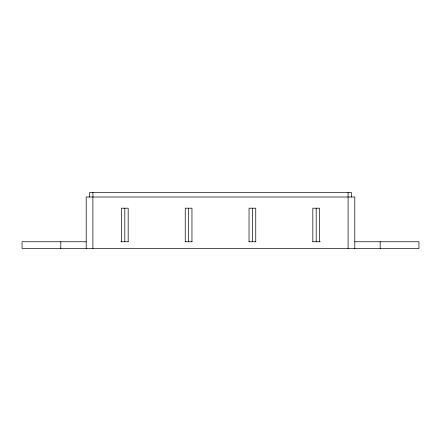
<?xml version="1.0" encoding="UTF-8"?>
<svg xmlns="http://www.w3.org/2000/svg" width="441" height="441" viewBox="0 0 441 441"><rect width="100%" height="100%" fill="white"/><g stroke="black" fill="none" stroke-linecap="round" stroke-linejoin="round"><path stroke-width="0.66" d="M86.199 241.762L22.05 241.762L22.05 248.481L418.95 248.481L418.95 241.762L354.801 241.762M120.74 241.762L128.243 241.762M185.176 241.762L192.033 241.762M248.967 241.762L255.824 241.762M312.757 241.762L320.26 241.762M380.181 241.762L380.181 248.481M354.801 248.481L354.801 197L86.199 197L86.199 248.481M351.444 197L351.444 192.519L89.556 192.519L89.556 197M348.087 192.519L348.087 248.481M319.543 241.762L319.543 208.191L312.829 208.191L312.829 241.762M316.186 208.251L316.186 241.762M255.752 241.762L255.752 208.191L249.038 208.191L249.038 241.762M252.395 208.251L252.395 241.762M191.962 241.762L191.962 208.191L185.248 208.191L185.248 241.762M188.605 208.251L188.605 241.762M128.171 241.762L128.171 208.191L121.457 208.191L121.457 241.762M124.814 208.251L124.814 241.762M92.913 192.519L92.913 248.481M60.819 241.762L60.819 248.481"/></g></svg>
